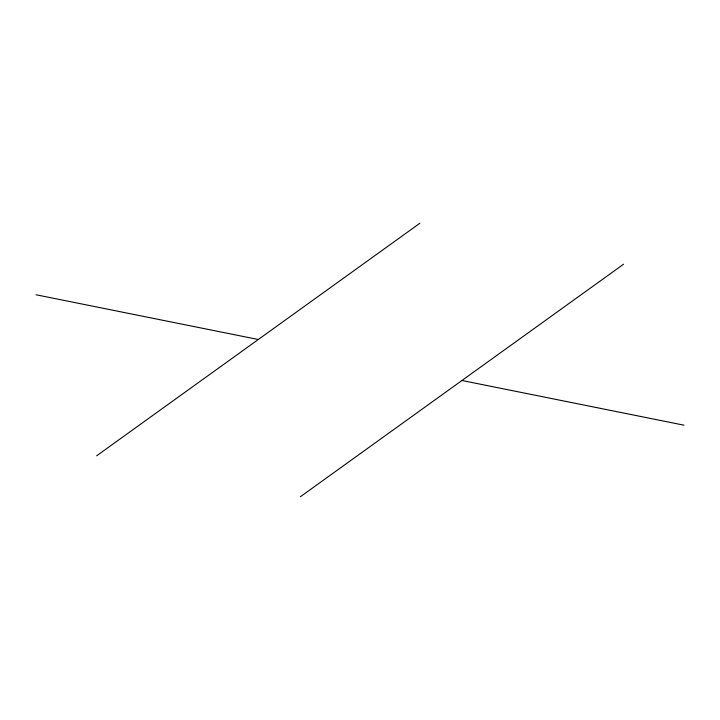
<?xml version="1.0" encoding="UTF-8"?>
<svg xmlns="http://www.w3.org/2000/svg" width="720" height="720" viewBox="0 0 720 720"><rect width="100%" height="100%" fill="white"/><g stroke="black" fill="none" stroke-linecap="round" stroke-linejoin="round"><path stroke-width="1.08" d="M96.66 455.796L419.94 223.209M300.303 496.791L623.583 264.204M36 294.759L258.3 339.507M461.943 380.493L684 425.187"/></g></svg>
